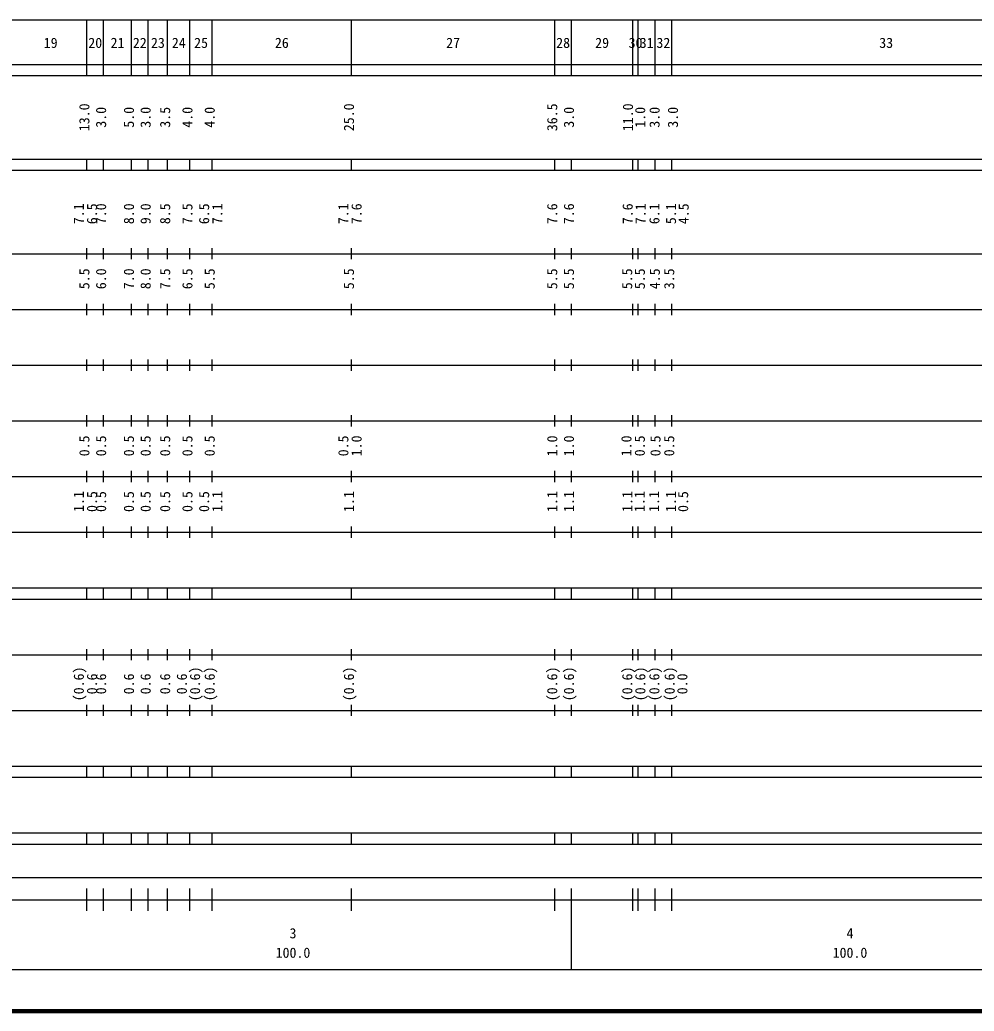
# Model space of a CAD drawing. Units: millimetres on the paper, enlarged 1000 times. Extents: x 40000 to 680000, y 20000 to 380000.
# Drawn here: x 268959 to 440298, y 20000 to 198000 of the extents above; entities that cross this region are included whole.
import ezdxf
from ezdxf.enums import TextEntityAlignment as Align

# ---------------------------------------------------------------- set-up
doc = ezdxf.new("R2010")
doc.units = ezdxf.units.MM
doc.header["$LTSCALE"] = 1000
doc.layers.add('M-TTL', color=2, linetype='Continuous', lineweight=140)
doc.layers.add('M-TTL-BAND', color=7, linetype='Continuous', lineweight=25)
doc.styles.add('ＭＳ ゴシック', font='')
doc.styles.get('ＭＳ ゴシック').set_extended_font_data('MS Gothic')

msp = doc.modelspace()

# ---------------------------------------------------------------- linework, layer by layer
at = {"layer": 'M-TTL'}
msp.add_line((40000, 20000), (680000, 20000), dxfattribs=at)
at = {"layer": 'M-TTL-BAND'}
for p, q in [((68000, 198000), (579000, 198000)), ((281000, 188000), (281000, 198000)), ((284000, 188000), (284000, 198000)), ((289000, 188000), (289000, 198000)), ((292000, 188000), (292000, 198000)), ((295500, 188000), (295500, 198000)), ((299500, 188000), (299500, 198000)), ((303500, 188000), (303500, 198000)), ((328500, 188000), (328500, 198000)), ((365000, 188000), (365000, 198000)), ((368000, 188000), (368000, 198000)), ((379000, 188000), (379000, 198000)), ((380000, 188000), (380000, 198000)), ((383000, 188000), (383000, 198000)), ((386000, 188000), (386000, 198000)), ((40000, 190000), (579000, 190000)), ((40000, 188000), (579000, 188000)), ((40000, 173000), (579000, 173000)), ((281000, 171000), (281000, 173000)), ((284000, 171000), (284000, 173000)), ((289000, 171000), (289000, 173000)), ((292000, 171000), (292000, 173000)), ((295500, 171000), (295500, 173000)), ((299500, 171000), (299500, 173000)), ((303500, 171000), (303500, 173000)), ((328500, 171000), (328500, 173000)), ((365000, 171000), (365000, 173000)), ((368000, 171000), (368000, 173000)), ((379000, 171000), (379000, 173000)), ((380000, 171000), (380000, 173000)), ((383000, 171000), (383000, 173000)), ((386000, 171000), (386000, 173000)), ((40000, 171000), (579000, 171000)), ((281000, 155000), (281000, 157000)), ((284000, 155000), (284000, 157000)), ((289000, 155000), (289000, 157000)), ((292000, 155000), (292000, 157000)), ((295500, 155000), (295500, 157000)), ((299500, 155000), (299500, 157000)), ((303500, 155000), (303500, 157000)), ((328500, 155000), (328500, 157000)), ((365000, 155000), (365000, 157000)), ((368000, 155000), (368000, 157000)), ((379000, 155000), (379000, 157000)), ((380000, 155000), (380000, 157000)), ((383000, 155000), (383000, 157000)), ((386000, 155000), (386000, 157000)), ((40000, 156000), (579000, 156000)), ((46000, 146000), (579000, 146000)), ((281000, 145000), (281000, 147000)), ((284000, 145000), (284000, 147000)), ((289000, 145000), (289000, 147000)), ((292000, 145000), (292000, 147000)), ((295500, 145000), (295500, 147000)), ((299500, 145000), (299500, 147000)), ((303500, 145000), (303500, 147000)), ((328500, 145000), (328500, 147000)), ((365000, 145000), (365000, 147000)), ((368000, 145000), (368000, 147000)), ((379000, 145000), (379000, 147000)), ((380000, 145000), (380000, 147000)), ((383000, 145000), (383000, 147000)), ((386000, 145000), (386000, 147000)), ((52000, 136000), (579000, 136000)), ((281000, 135000), (281000, 137000)), ((284000, 135000), (284000, 137000)), ((289000, 135000), (289000, 137000)), ((292000, 135000), (292000, 137000)), ((295500, 135000), (295500, 137000)), ((299500, 135000), (299500, 137000)), ((303500, 135000), (303500, 137000)), ((328500, 135000), (328500, 137000)), ((365000, 135000), (365000, 137000)), ((368000, 135000), (368000, 137000)), ((379000, 135000), (379000, 137000)), ((380000, 135000), (380000, 137000)), ((383000, 135000), (383000, 137000)), ((386000, 135000), (386000, 137000)), ((281000, 125000), (281000, 127000)), ((284000, 125000), (284000, 127000)), ((289000, 125000), (289000, 127000)), ((292000, 125000), (292000, 127000)), ((295500, 125000), (295500, 127000)), ((299500, 125000), (299500, 127000)), ((303500, 125000), (303500, 127000)), ((328500, 125000), (328500, 127000)), ((365000, 125000), (365000, 127000)), ((368000, 125000), (368000, 127000)), ((379000, 125000), (379000, 127000)), ((380000, 125000), (380000, 127000)), ((383000, 125000), (383000, 127000)), ((386000, 125000), (386000, 127000)), ((46000, 126000), (579000, 126000)), ((52000, 116000), (579000, 116000)), ((281000, 115000), (281000, 117000)), ((284000, 115000), (284000, 117000)), ((289000, 115000), (289000, 117000)), ((292000, 115000), (292000, 117000)), ((295500, 115000), (295500, 117000)), ((299500, 115000), (299500, 117000)), ((303500, 115000), (303500, 117000)), ((328500, 115000), (328500, 117000)), ((365000, 115000), (365000, 117000)), ((368000, 115000), (368000, 117000)), ((379000, 115000), (379000, 117000)), ((380000, 115000), (380000, 117000)), ((383000, 115000), (383000, 117000)), ((386000, 115000), (386000, 117000)), ((281000, 105000), (281000, 107000)), ((284000, 105000), (284000, 107000)), ((289000, 105000), (289000, 107000)), ((292000, 105000), (292000, 107000)), ((295500, 105000), (295500, 107000)), ((299500, 105000), (299500, 107000)), ((303500, 105000), (303500, 107000)), ((328500, 105000), (328500, 107000)), ((365000, 105000), (365000, 107000)), ((368000, 105000), (368000, 107000)), ((379000, 105000), (379000, 107000)), ((380000, 105000), (380000, 107000)), ((383000, 105000), (383000, 107000)), ((386000, 105000), (386000, 107000)), ((46000, 106000), (579000, 106000)), ((40000, 96000), (579000, 96000)), ((281000, 94000), (281000, 96000)), ((284000, 94000), (284000, 96000)), ((289000, 94000), (289000, 96000)), ((292000, 94000), (292000, 96000)), ((295500, 94000), (295500, 96000)), ((299500, 94000), (299500, 96000)), ((303500, 94000), (303500, 96000)), ((328500, 94000), (328500, 96000)), ((365000, 94000), (365000, 96000)), ((368000, 94000), (368000, 96000)), ((379000, 94000), (379000, 96000)), ((380000, 94000), (380000, 96000)), ((383000, 94000), (383000, 96000)), ((386000, 94000), (386000, 96000)), ((40000, 94000), (579000, 94000)), ((49000, 84000), (579000, 84000)), ((281000, 83000), (281000, 85000)), ((284000, 83000), (284000, 85000)), ((289000, 83000), (289000, 85000)), ((292000, 83000), (292000, 85000)), ((295500, 83000), (295500, 85000)), ((299500, 83000), (299500, 85000)), ((303500, 83000), (303500, 85000)), ((328500, 83000), (328500, 85000)), ((365000, 83000), (365000, 85000)), ((368000, 83000), (368000, 85000)), ((379000, 83000), (379000, 85000)), ((380000, 83000), (380000, 85000)), ((383000, 83000), (383000, 85000)), ((386000, 83000), (386000, 85000)), ((281000, 73000), (281000, 75000)), ((284000, 73000), (284000, 75000)), ((289000, 73000), (289000, 75000)), ((292000, 73000), (292000, 75000)), ((295500, 73000), (295500, 75000)), ((299500, 73000), (299500, 75000)), ((303500, 73000), (303500, 75000)), ((328500, 73000), (328500, 75000)), ((365000, 73000), (365000, 75000)), ((368000, 73000), (368000, 75000)), ((379000, 73000), (379000, 75000)), ((380000, 73000), (380000, 75000)), ((383000, 73000), (383000, 75000)), ((386000, 73000), (386000, 75000)), ((40000, 74000), (579000, 74000)), ((40000, 64000), (579000, 64000)), ((281000, 62000), (281000, 64000)), ((284000, 62000), (284000, 64000)), ((289000, 62000), (289000, 64000)), ((292000, 62000), (292000, 64000)), ((295500, 62000), (295500, 64000)), ((299500, 62000), (299500, 64000)), ((303500, 62000), (303500, 64000)), ((328500, 62000), (328500, 64000)), ((365000, 62000), (365000, 64000)), ((368000, 62000), (368000, 64000)), ((379000, 62000), (379000, 64000)), ((380000, 62000), (380000, 64000)), ((383000, 62000), (383000, 64000)), ((386000, 62000), (386000, 64000)), ((40000, 62000), (579000, 62000)), ((40000, 52000), (579000, 52000)), ((281000, 50000), (281000, 52000)), ((284000, 50000), (284000, 52000)), ((289000, 50000), (289000, 52000)), ((292000, 50000), (292000, 52000)), ((295500, 50000), (295500, 52000)), ((299500, 50000), (299500, 52000)), ((303500, 50000), (303500, 52000)), ((328500, 50000), (328500, 52000)), ((365000, 50000), (365000, 52000)), ((368000, 50000), (368000, 52000)), ((379000, 50000), (379000, 52000)), ((380000, 50000), (380000, 52000)), ((383000, 50000), (383000, 52000)), ((386000, 50000), (386000, 52000)), ((40000, 50000), (579000, 50000)), ((71000, 44000), (565000, 44000)), ((281000, 38000), (281000, 42000)), ((284000, 38000), (284000, 42000)), ((289000, 38000), (289000, 42000)), ((292000, 38000), (292000, 42000)), ((295500, 38000), (295500, 42000)), ((299500, 38000), (299500, 42000)), ((303500, 38000), (303500, 42000)), ((328500, 38000), (328500, 42000)), ((365000, 38000), (365000, 42000)), ((368000, 27500), (368000, 42000)), ((379000, 38000), (379000, 42000)), ((380000, 38000), (380000, 42000)), ((383000, 38000), (383000, 42000)), ((386000, 38000), (386000, 42000)), ((40000, 40000), (579000, 40000)), ((68000, 27500), (579000, 27500))]:
    msp.add_line(p, q, dxfattribs=at)

# ---------------------------------------------------------------- texts
at = {"layer": 'M-TTL-BAND', "style": 'ＭＳ ゴシック'}
for s, p in [('19', (274500, 192405)), ('20', (282500, 192405)), ('21', (286500, 192405)), ('22', (290500, 192405)), ('23', (293750, 192405)), ('24', (297500, 192405)), ('25', (301500, 192405)), ('26', (316000, 192405)), ('27', (346750, 192405)), ('28', (366500, 192405)), ('29', (373500, 192405)), ('30', (379500, 192405)), ('31', (381500, 192405)), ('32', (384500, 192405)), ('33', (424500, 192405)), ('3', (318000, 32523)), ('4', (418000, 32523)), ('100.0', (318000, 29033)), ('100.0', (418000, 29033))]:
    msp.add_text(s, height=1833, dxfattribs=at).set_placement(p, align=Align.BOTTOM_CENTER)
for s, p in [('13.0', (282000, 180500)), ('3.0', (285000, 180500)), ('5.0', (290000, 180500)), ('3.0', (293000, 180500)), ('3.5', (296500, 180500)), ('4.0', (300500, 180500)), ('4.0', (304500, 180500)), ('25.0', (329500, 180500)), ('36.5', (366000, 180500)), ('3.0', (369000, 180500)), ('11.0', (379592, 180500)), ('1.0', (381790, 180500)), ('3.0', (384375, 180500)), ('3.0', (387672, 180500)), ('7.1', (281000, 163174)), ('6.5', (283370, 163174)), ('7.0', (285000, 163174)), ('8.0', (290000, 163174)), ('9.0', (293000, 163174)), ('8.5', (296500, 163174)), ('7.5', (300500, 163174)), ('6.5', (303500, 163174)), ('7.1', (305870, 163174)), ('7.1', (328500, 163174)), ('7.6', (330870, 163174)), ('7.6', (366000, 163174)), ('7.6', (369000, 163174)), ('7.6', (379542, 163174)), ('7.1', (381859, 163174)), ('6.1', (384342, 163174)), ('5.1', (387320, 163174)), ('4.5', (389596, 163174)), ('5.5', (282000, 151500)), ('6.0', (285000, 151500)), ('7.0', (290000, 151500)), ('8.0', (293000, 151500)), ('7.5', (296500, 151500)), ('6.5', (300500, 151500)), ('5.5', (304500, 151500)), ('5.5', (329500, 151500)), ('5.5', (366000, 151500)), ('5.5', (369000, 151500)), ('5.5', (379449, 151500)), ('5.5', (381725, 151500)), ('4.5', (384414, 151500)), ('3.5', (387000, 151500)), ('0.5', (282000, 121500)), ('0.5', (285000, 121500)), ('0.5', (290000, 121500)), ('0.5', (293000, 121500)), ('0.5', (296500, 121500)), ('0.5', (300500, 121500)), ('0.5', (304500, 121500)), ('0.5', (328500, 121500)), ('1.0', (330870, 121500)), ('1.0', (366000, 121500)), ('1.0', (369000, 121500)), ('1.0', (379319, 121500)), ('0.5', (381719, 121500)), ('0.5', (384532, 121500)), ('0.5', (387000, 121500)), ('1.1', (281000, 111500)), ('0.5', (283370, 111500)), ('0.5', (285000, 111500)), ('0.5', (290000, 111500)), ('0.5', (293000, 111500)), ('0.5', (296500, 111500)), ('0.5', (300500, 111500)), ('0.5', (303500, 111500)), ('1.1', (305870, 111500)), ('1.1', (329500, 111500)), ('1.1', (366000, 111500)), ('1.1', (369000, 111500)), ('1.1', (379489, 111500)), ('1.1', (381681, 111500)), ('1.1', (384288, 111500)), ('1.1', (387308, 111500)), ('0.5', (389501, 111500)), ('(0.6)', (281000, 78764)), ('0.6', (283370, 78764)), ('0.6', (285000, 78764)), ('0.6', (290000, 78764)), ('0.6', (293000, 78764)), ('0.6', (296500, 78764)), ('0.6', (299500, 78764)), ('(0.6)', (301870, 78764)), ('(0.6)', (304500, 78764)), ('(0.6)', (329500, 78764)), ('(0.6)', (366000, 78764)), ('(0.6)', (369000, 78764)), ('(0.6)', (379474, 78764)), ('(0.6)', (381815, 78764)), ('(0.6)', (384330, 78764)), ('(0.6)', (387077, 78764)), ('0.0', (389361, 78764))]:
    msp.add_text(s, height=1833, rotation=90, dxfattribs=at).set_placement(p, align=Align.BOTTOM_CENTER)

doc.saveas('drawing.dxf')
